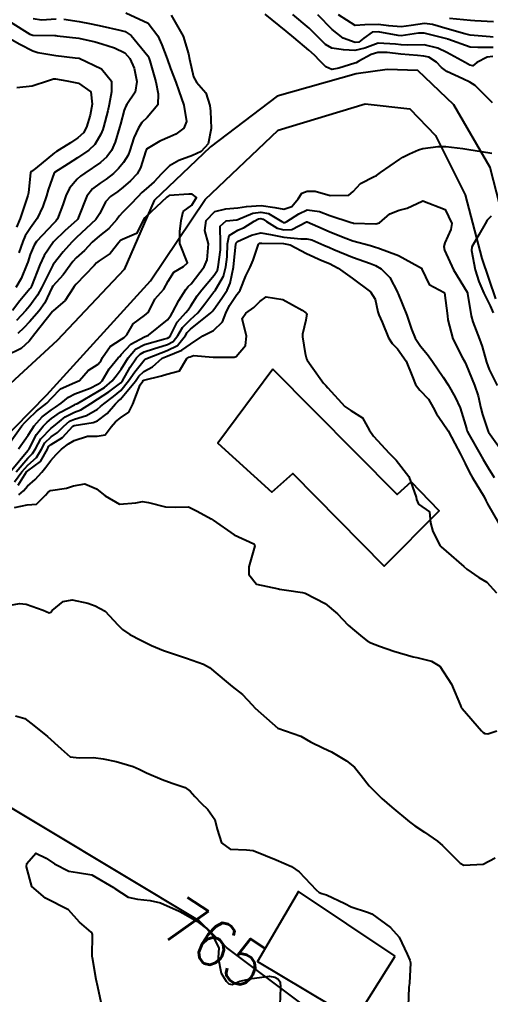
# Model space of a CAD drawing. Header units: metres. Extents: x 307586 to 320046, y 7427249 to 7434250.
# Drawn here: x 318663.3 to 318704.2, y 7430078.7 to 7430163.3 of the extents above; entities that cross this region are included whole.
import ezdxf
from ezdxf.enums import TextEntityAlignment as Align

# ---------------------------------------------------------------- set-up
doc = ezdxf.new("R2010")
doc.units = ezdxf.units.M
doc.header["$MEASUREMENT"] = 0
for name, color, linetype in [('Cotas', 45, 'Continuous'), ('Curvas de Nivel 1m', 11, 'Continuous'), ('Curvas de Nivel 5m', 15, 'Continuous'), ('Divisa', 42, 'FENCELINE2'), ('Edificações', 30, 'Continuous'), ('Hidrografia', 140, 'Continuous')]:
    doc.layers.add(name, color=color, linetype=linetype)
doc.styles.add('Style-STANDARD', font='STANDARD.shx')
doc.linetypes.add('FENCELINE2', pattern='A,0.25,-0.1,[132,ltypeshp.shx,S=0.1,R=0,X=-0.1,Y=0],-0.1,1', length=1.45)

msp = doc.modelspace()

# ---------------------------------------------------------------- linework, layer by layer
at = {"layer": 'Curvas de Nivel 1m', "flags": 128}
for points, elevation in [([(318667.128, 7430163.358), (318668.46, 7430163.155), (318669.494, 7430162.958), (318670.455, 7430162.761), (318671.993, 7430162.422), (318672.448, 7430162.286), (318672.991, 7430161.955), (318674.425, 7430160.179), (318674.503, 7430160.018), (318674.534, 7430159.938), (318674.6, 7430159.758), (318675.11, 7430157.929), (318675.329, 7430156.873), (318675.286, 7430155.926), (318674.362, 7430154.841), (318673.912, 7430154.39), (318673.631, 7430153.947), (318673.226, 7430153.064), (318672.864, 7430151.955), (318672.715, 7430151.56), (318672.313, 7430150.923), (318671.883, 7430150.388), (318671.446, 7430149.969), (318670.799, 7430149.471), (318670.29, 7430149.126), (318669.631, 7430148.641), (318669.136, 7430147.997), (318668.41, 7430146.163), (318668.334, 7430146.009), (318668.252, 7430145.92), (318667.246, 7430145.017), (318666.233, 7430144.043), (318666.218, 7430144.03), (318665.412, 7430142.845), (318665.033, 7430142.048), (318664.313, 7430140.187), (318664.257, 7430140.059), (318664.23, 7430140.011), (318664.181, 7430139.947), (318663.313, 7430138.922), (318662.662, 7430138.075)], 758), ([(318672.524, 7430163.907), (318674.459, 7430163.033), (318675.307, 7430161.927), (318675.651, 7430161.138), (318676.108, 7430159.915), (318676.411, 7430159.099), (318676.852, 7430157.905), (318677.132, 7430157.156), (318677.549, 7430155.898), (318677.784, 7430154.47), (318677.565, 7430153.898), (318676.858, 7430153.392), (318676.342, 7430153.157), (318675.476, 7430152.783), (318674.325, 7430152.066), (318674.272, 7430151.993), (318674.251, 7430151.941), (318673.803, 7430150.45), (318673.508, 7430149.948), (318672.91, 7430149.337), (318672.285, 7430148.772), (318671.826, 7430148.418), (318671.198, 7430147.971), (318670.751, 7430147.492), (318670.258, 7430146.48), (318669.923, 7430145.985), (318668.237, 7430144.404), (318668.029, 7430144.218), (318667.825, 7430144.014), (318667.077, 7430143.164), (318666.204, 7430142.073), (318666.188, 7430142.045), (318666.178, 7430142.03), (318666.165, 7430141.993), (318665.193, 7430140.045), (318664.83, 7430139.393), (318664.159, 7430138.484), (318663.97, 7430138.247), (318663.816, 7430138.063), (318663.007, 7430137.208)], 757), ([(318676.47, 7430163.73), (318677.486, 7430161.9), (318677.954, 7430160.369), (318678.063, 7430159.894), (318678.4, 7430158.357), (318678.652, 7430157.886), (318679.472, 7430156.962), (318679.811, 7430155.868), (318679.87, 7430155.37), (318679.933, 7430153.866), (318679.673, 7430152.53), (318679.071, 7430151.879), (318678.319, 7430151.544), (318677.118, 7430151.099), (318676.31, 7430150.639), (318675.586, 7430149.921), (318674.972, 7430149.25), (318674.283, 7430148.632), (318673.915, 7430148.307), (318673.555, 7430147.947), (318672.934, 7430147.285), (318672.26, 7430146.621), (318671.945, 7430146.274), (318671.73, 7430145.965), (318671.038, 7430145.179), (318670.239, 7430144.566), (318669.58, 7430143.99), (318668.927, 7430143.294), (318668.212, 7430142.636), (318667.899, 7430142.321), (318667.674, 7430142.015), (318667.056, 7430141.16), (318666.184, 7430140.17), (318666.096, 7430140.031), (318665.463, 7430138.741), (318664.982, 7430138.048), (318664.143, 7430137.086), (318663.637, 7430136.566), (318663.129, 7430136.07)], 756), ([(318664.464, 7430163.435), (318665.192, 7430163.319), (318666.463, 7430163.387)], 758), ([(318704.381, 7430156.113), (318702.887, 7430157.595), (318702.406, 7430157.889), (318701.82, 7430158.195), (318700.415, 7430158.831), (318699.961, 7430159.17), (318699.52, 7430159.634), (318698.843, 7430160.06), (318698.428, 7430160.17), (318697.876, 7430160.208), (318696.43, 7430160.331), (318695.221, 7430160.479), (318694.431, 7430160.485), (318693.846, 7430160.288), (318692.76, 7430159.717), (318692.551, 7430159.59), (318692.421, 7430159.535), (318691.037, 7430159.113), (318690.415, 7430158.994), (318689.899, 7430159.229), (318689.379, 7430159.756), (318688.909, 7430160.244), (318688.432, 7430160.69), (318687.128, 7430161.783), (318686.451, 7430162.328), (318684.619, 7430163.818)], 756), ([(318704.428, 7430160.127), (318703.933, 7430160.08), (318703.013, 7430159.594), (318702.689, 7430159.329), (318702.421, 7430159.386), (318702.022, 7430159.604), (318700.431, 7430160.464), (318699.645, 7430160.842), (318698.438, 7430161.154), (318696.982, 7430161.12), (318696.438, 7430161.129), (318695.965, 7430161.204), (318694.439, 7430161.279), (318693.289, 7430160.856), (318692.432, 7430160.642), (318691.449, 7430160.713), (318690.434, 7430160.849), (318689.867, 7430161.179), (318689.301, 7430161.757), (318688.455, 7430162.578), (318687.045, 7430163.784)], 757), ([(318704.436, 7430160.918), (318703.126, 7430160.903), (318702.436, 7430160.924), (318700.517, 7430161.619), (318700.443, 7430161.647), (318700.404, 7430161.66), (318698.451, 7430162.16), (318697.95, 7430162.155), (318696.447, 7430161.932), (318696.174, 7430161.947), (318694.451, 7430162.262), (318693.929, 7430162.227), (318693.202, 7430161.712), (318692.77, 7430161.386), (318692.439, 7430161.334), (318691.414, 7430161.73), (318690.454, 7430162.468), (318689.196, 7430163.759)], 758), ([(318704.446, 7430161.819), (318704.183, 7430161.846), (318702.449, 7430161.991), (318701.968, 7430162.086), (318700.457, 7430162.539), (318699.183, 7430162.919), (318698.463, 7430162.993), (318697.313, 7430162.809), (318696.458, 7430162.703), (318695.369, 7430162.777), (318694.461, 7430162.915), (318693.29, 7430162.882), (318692.459, 7430162.816), (318691.013, 7430163.735)], 759), ([(318662.459, 7430163.148), (318664.175, 7430162.063), (318664.442, 7430161.971), (318666.359, 7430161.948), (318666.442, 7430161.944), (318666.538, 7430161.933), (318668.44, 7430161.715), (318669.848, 7430161.399), (318670.435, 7430161.224), (318671.528, 7430160.872), (318672.428, 7430160.435), (318672.872, 7430159.956), (318673.237, 7430159.125), (318673.463, 7430157.949), (318673.318, 7430157.016), (318672.61, 7430155.958), (318672.51, 7430155.82), (318672.368, 7430155.465), (318672.056, 7430154.263), (318671.977, 7430153.964), (318671.604, 7430152.697), (318671.275, 7430151.97), (318670.868, 7430151.424), (318670.312, 7430150.932), (318668.942, 7430150), (318668.575, 7430149.73), (318668.295, 7430149.478), (318667.608, 7430148.692), (318667.291, 7430148.02), (318667.054, 7430147.233), (318666.582, 7430146.027), (318666.438, 7430145.841), (318666.249, 7430145.653), (318664.755, 7430144.052), (318664.545, 7430143.739), (318664.216, 7430142.929), (318663.988, 7430142.281), (318663.911, 7430142.063), (318663.407, 7430140.852), (318662.949, 7430140.072)], 759), ([(318663.036, 7430157.424), (318664.388, 7430157.583), (318665.79, 7430158.039), (318666.243, 7430158.184), (318666.395, 7430158.178), (318667.376, 7430158.02), (318668.391, 7430157.808), (318669.463, 7430157.073), (318669.604, 7430155.992), (318669.407, 7430155.038), (318669.107, 7430153.999), (318668.838, 7430153.51), (318668.339, 7430153.06), (318667.709, 7430152.639), (318666.732, 7430152.026), (318666.479, 7430151.871), (318666.32, 7430151.756), (318664.661, 7430150.409), (318664.304, 7430150.15), (318664.254, 7430150.11), (318664.235, 7430150.061), (318664.051, 7430148.287), (318663.996, 7430148.063), (318663.56, 7430146.767), (318663.326, 7430146.069), (318663.003, 7430145.315)], 761), ([(318663.186, 7430126.062), (318664.025, 7430127.254), (318664.338, 7430127.738), (318664.544, 7430128.045), (318665.245, 7430128.838), (318666.054, 7430129.446), (318666.416, 7430129.668), (318666.908, 7430130.022), (318667.53, 7430130.554), (318668.071, 7430130.826), (318669.405, 7430131.319), (318670.08, 7430131.66), (318670.274, 7430131.786), (318670.463, 7430131.976), (318671.076, 7430132.992), (318671.863, 7430133.963), (318671.987, 7430134.088), (318672.116, 7430134.248), (318672.944, 7430135.132), (318674.131, 7430135.78), (318674.5, 7430135.934), (318676.146, 7430137.259), (318676.415, 7430137.643), (318676.561, 7430137.906), (318677.121, 7430138.948), (318677.72, 7430139.895), (318677.929, 7430140.149), (318678.188, 7430140.399), (318679.337, 7430141.873), (318679.6, 7430142.481), (318679.697, 7430143.868), (318679.382, 7430145.01), (318679.504, 7430145.871), (318680.261, 7430146.653), (318681.208, 7430146.906), (318682.264, 7430146.982), (318683, 7430147.099), (318684.267, 7430147.183), (318685.481, 7430147.018), (318686.264, 7430146.868), (318686.949, 7430147.1), (318687.504, 7430147.778), (318687.81, 7430148.253), (318688.29, 7430148.447), (318688.96, 7430148.431), (318690.286, 7430148.06), (318691.914, 7430148.096), (318692.29, 7430148.398), (318692.914, 7430149.097), (318694.089, 7430149.702), (318694.242, 7430149.762), (318694.304, 7430149.798), (318694.658, 7430150.046), (318696.318, 7430151.215), (318696.605, 7430151.383), (318697.169, 7430151.662), (318697.95, 7430152.032), (318698.33, 7430152.147), (318699.65, 7430152.313), (318700.333, 7430152.324), (318701.801, 7430152.135), (318702.33, 7430152.042), (318704.152, 7430151.755), (318704.325, 7430151.727)], 756), ([(318662.455, 7430124.073), (318664.012, 7430125.909), (318664.077, 7430125.985), (318664.118, 7430126.049), (318664.765, 7430127.303), (318665.338, 7430128.037), (318665.691, 7430128.381), (318666.043, 7430128.678), (318666.845, 7430129.228), (318668.061, 7430129.88), (318668.149, 7430129.922), (318668.304, 7430130.006), (318670.073, 7430131.022), (318670.657, 7430131.394), (318671.329, 7430131.968), (318671.671, 7430132.382), (318672.098, 7430132.987), (318672.477, 7430133.584), (318672.708, 7430133.954), (318673.363, 7430134.705), (318674.125, 7430135.111), (318675.783, 7430135.569), (318676.131, 7430135.672), (318676.288, 7430135.751), (318676.403, 7430135.907), (318676.988, 7430137.058), (318677.726, 7430137.894), (318677.931, 7430138.118), (318678.162, 7430138.477), (318678.721, 7430139.335), (318679.129, 7430139.876), (318680.196, 7430141.139), (318680.475, 7430141.582), (318680.553, 7430141.856), (318680.754, 7430143.326), (318680.742, 7430143.855), (318680.707, 7430145.397), (318681.227, 7430145.85), (318682.162, 7430145.932), (318682.254, 7430145.962), (318683.564, 7430146.523), (318684.261, 7430146.615), (318684.93, 7430146.48), (318686.064, 7430145.793), (318686.181, 7430145.72), (318686.252, 7430145.703), (318686.336, 7430145.705), (318686.522, 7430145.787), (318687.561, 7430146.476), (318688.268, 7430146.808), (318689.35, 7430146.671), (318690.262, 7430146.329), (318692.103, 7430145.721), (318692.252, 7430145.676), (318692.31, 7430145.661), (318694.252, 7430145.595), (318694.569, 7430145.695), (318695.477, 7430146.469), (318696.27, 7430146.779), (318696.967, 7430146.968), (318698.282, 7430147.573), (318698.343, 7430147.589), (318700.271, 7430146.837), (318700.847, 7430145.614), (318700.758, 7430145.104), (318700.236, 7430143.956), (318700.169, 7430143.621), (318700.228, 7430143.301), (318701.002, 7430141.612), (318702.183, 7430139.651), (318702.211, 7430139.6), (318702.225, 7430139.557), (318702.523, 7430137.596), (318702.665, 7430137.085), (318703.253, 7430135.589), (318703.478, 7430134.938), (318703.87, 7430133.574), (318704.104, 7430132.959), (318704.792, 7430131.563)], 757), ([(318662.991, 7430124.065), (318664.005, 7430125.235), (318664.414, 7430125.641), (318664.653, 7430126.044), (318665.135, 7430126.926), (318666.031, 7430127.845), (318666.133, 7430127.928), (318666.248, 7430128.028), (318667.236, 7430128.827), (318668.051, 7430129.227), (318668.607, 7430129.45), (318669.48, 7430129.989), (318670.067, 7430130.371), (318671.044, 7430130.999), (318672.081, 7430131.784), (318672.224, 7430131.958), (318672.898, 7430133.151), (318673.447, 7430133.947), (318673.768, 7430134.292), (318674.118, 7430134.477), (318674.926, 7430134.733), (318676.125, 7430135.13), (318676.644, 7430135.388), (318677.035, 7430135.901), (318677.433, 7430136.604), (318678.147, 7430137.3), (318678.785, 7430137.881), (318679.391, 7430138.645), (318680.18, 7430139.696), (318680.251, 7430139.79), (318680.299, 7430139.859), (318680.992, 7430141.055), (318681.21, 7430141.85), (318681.325, 7430142.741), (318681.365, 7430143.849), (318681.491, 7430144.597), (318682.245, 7430145.046), (318682.81, 7430145.272), (318683.667, 7430145.826), (318684.056, 7430146.021), (318684.255, 7430146.047), (318684.446, 7430146.008), (318684.756, 7430145.812), (318685.669, 7430145.22), (318686.246, 7430145.073), (318686.932, 7430145.097), (318688.233, 7430145.77), (318688.281, 7430145.77), (318689.664, 7430145.165), (318690.245, 7430144.915), (318691.626, 7430144.339), (318692.237, 7430144.127), (318693.794, 7430143.704), (318694.231, 7430143.57), (318694.417, 7430143.51), (318696.221, 7430142.854), (318697.967, 7430141.892), (318698.204, 7430141.738), (318698.233, 7430141.65), (318698.89, 7430140.34), (318700.183, 7430139.637), (318700.199, 7430139.62), (318700.206, 7430139.597), (318700.464, 7430137.617), (318700.514, 7430137.26), (318700.928, 7430135.612), (318701.772, 7430133.948), (318701.986, 7430133.601), (318702.109, 7430133.338), (318702.814, 7430131.589), (318703.144, 7430130.654), (318703.38, 7430129.58), (318703.505, 7430129.025), (318703.997, 7430127.571), (318704.042, 7430127.492), (318705.426, 7430125.556)], 758), ([(318704.263, 7430146.274), (318703.933, 7430145.908), (318703.745, 7430145.585), (318703.185, 7430144.649), (318702.595, 7430143.596), (318702.552, 7430143.272), (318702.875, 7430141.593), (318703.208, 7430140.575), (318703.632, 7430139.586), (318704.172, 7430138.466), (318704.459, 7430137.869)], 756), ([(318662.845, 7430123.202), (318663.476, 7430124.058), (318663.999, 7430124.646), (318664.752, 7430125.296), (318665.177, 7430126.038), (318665.469, 7430126.585), (318666.024, 7430127.1), (318666.569, 7430127.483), (318667.119, 7430128.019), (318667.606, 7430128.447), (318668.042, 7430128.636), (318669.091, 7430128.951), (318670.056, 7430129.507), (318670.309, 7430129.728), (318670.596, 7430129.975), (318671.443, 7430130.592), (318672.075, 7430131.118), (318672.755, 7430131.95), (318673.29, 7430132.747), (318674.11, 7430133.751), (318674.208, 7430133.842), (318674.388, 7430133.936), (318676.12, 7430134.593), (318677, 7430135.025), (318677.69, 7430135.894), (318677.858, 7430136.17), (318678.139, 7430136.45), (318679.902, 7430137.864), (318680.025, 7430137.992), (318680.158, 7430138.17), (318680.872, 7430139.154), (318681.334, 7430139.848), (318681.591, 7430140.444), (318681.864, 7430141.843), (318681.903, 7430142.148), (318682.084, 7430143.841), (318682.115, 7430143.96), (318682.235, 7430144.048), (318683.453, 7430144.616), (318684.243, 7430144.828), (318685.099, 7430144.665), (318686.239, 7430144.448), (318687.722, 7430144.291), (318688.238, 7430144.285), (318688.684, 7430144.21), (318689.739, 7430143.747), (318690.23, 7430143.532), (318690.589, 7430143.375), (318692.218, 7430142.706), (318693.772, 7430142.142), (318694.207, 7430141.983), (318694.724, 7430141.692), (318695.454, 7430140.94), (318696.117, 7430139.671), (318696.135, 7430139.623), (318696.181, 7430139.512), (318696.93, 7430137.662), (318697.352, 7430136.451), (318697.679, 7430135.655), (318698.126, 7430134.977), (318698.729, 7430134.251), (318699.175, 7430133.634), (318700.093, 7430132.273), (318700.52, 7430131.616), (318701.142, 7430130.539), (318701.583, 7430129.605), (318702.048, 7430128.111), (318702.144, 7430127.698), (318702.175, 7430127.598), (318702.353, 7430127.281), (318703.317, 7430125.58), (318703.568, 7430125.136), (318704.001, 7430124.403), (318704.533, 7430123.565)], 759), ([(318663.205, 7430122.061), (318663.611, 7430122.413), (318663.974, 7430122.804), (318664.625, 7430123.402), (318665.212, 7430124.038), (318665.56, 7430124.472), (318666.003, 7430125.044), (318666.456, 7430125.578), (318666.932, 7430126.021), (318667.547, 7430126.486), (318668.021, 7430126.779), (318669.182, 7430127.15), (318670.025, 7430127.152), (318670.717, 7430127.282), (318671.244, 7430127.968), (318671.605, 7430128.399), (318672.045, 7430128.753), (318672.768, 7430129.234), (318673.131, 7430129.944), (318673.75, 7430131.605), (318673.986, 7430131.931), (318674.027, 7430131.988), (318674.084, 7430132.03), (318675.607, 7430132.401), (318676.092, 7430132.537), (318677.172, 7430132.825), (318677.807, 7430133.893), (318677.999, 7430134.006), (318678.115, 7430134.06), (318678.402, 7430134.172), (318680.114, 7430134.005), (318681.931, 7430134.025), (318682.115, 7430134.081), (318682.931, 7430135.025), (318683.002, 7430135.831), (318682.618, 7430137.365), (318682.949, 7430137.832), (318683.652, 7430138.334), (318684.168, 7430138.854), (318684.72, 7430139.266), (318686.171, 7430139.012), (318687.844, 7430138.086), (318688.154, 7430137.853), (318688.203, 7430137.819), (318688.238, 7430137.769), (318688.148, 7430137.242), (318687.885, 7430136.023), (318687.882, 7430135.773), (318688.118, 7430134.325), (318688.222, 7430133.877), (318688.273, 7430133.768), (318688.617, 7430133.251), (318689.696, 7430131.746), (318689.889, 7430131.551), (318690.079, 7430131.356), (318691.555, 7430129.725), (318692.06, 7430129.39), (318693.086, 7430128.737), (318693.668, 7430127.696), (318694.035, 7430127.145), (318695.414, 7430125.676), (318696.007, 7430125.079), (318697.109, 7430123.659), (318697.747, 7430121.871), (318697.787, 7430121.652), (318697.959, 7430121.239), (318698.905, 7430120.588), (318699.001, 7430119.634), (318699.192, 7430118.888), (318699.848, 7430117.621), (318699.922, 7430117.544), (318700.369, 7430117.163), (318701.897, 7430115.85), (318702.149, 7430115.596), (318703.185, 7430114.88), (318703.882, 7430114.482), (318704.744, 7430113.561)], 761), ([(318662.837, 7430120.952), (318663.954, 7430121.186), (318664.739, 7430121.258), (318665.521, 7430122.034), (318665.731, 7430122.268), (318665.969, 7430122.442), (318667.356, 7430122.633), (318667.975, 7430122.829), (318668.959, 7430123.014), (318669.972, 7430122.572), (318670.732, 7430121.972), (318671.956, 7430121.264), (318673.386, 7430121.367), (318673.958, 7430121.481), (318674.474, 7430121.409), (318675.954, 7430121.006), (318676.859, 7430120.996), (318677.954, 7430121.027), (318678.723, 7430120.651), (318679.944, 7430119.966), (318680.107, 7430119.858), (318681.924, 7430118.597), (318683.635, 7430117.814), (318683.717, 7430117.619), (318683.198, 7430115.82), (318683.205, 7430115.139), (318683.878, 7430114.308), (318685.779, 7430113.886), (318685.874, 7430113.877), (318686.486, 7430113.784), (318687.87, 7430113.593), (318688.117, 7430113.519), (318689.856, 7430112.625), (318690.925, 7430111.729), (318691.833, 7430110.753), (318692.396, 7430110.279), (318693.092, 7430109.701), (318693.506, 7430109.381), (318693.818, 7430109.214), (318694.578, 7430108.92), (318695.811, 7430108.485), (318697.479, 7430107.981), (318697.806, 7430107.924), (318698.048, 7430107.889), (318699.099, 7430107.631), (318699.796, 7430107.172), (318700.814, 7430105.61), (318701.592, 7430103.765), (318701.675, 7430103.601), (318701.751, 7430103.497), (318703.437, 7430101.574), (318703.577, 7430101.428), (318703.721, 7430101.344), (318703.983, 7430101.304), (318704.753, 7430101.56)], 762), ([(318661.847, 7430112.352), (318663.278, 7430112.632), (318663.851, 7430112.578), (318665.326, 7430112.035), (318665.841, 7430111.824), (318665.989, 7430111.881), (318666.108, 7430112.027), (318667.063, 7430112.81), (318667.857, 7430112.954), (318669.2, 7430112.642), (318669.849, 7430112.409), (318670.73, 7430111.971), (318671.831, 7430110.76), (318672.227, 7430110.354), (318672.868, 7430109.944), (318673.815, 7430109.432), (318674.745, 7430108.985), (318675.802, 7430108.534), (318677.793, 7430107.89), (318679.27, 7430107.35), (318679.785, 7430107.054), (318681.236, 7430105.845), (318681.769, 7430105.412), (318682.654, 7430104.719), (318683.488, 7430103.814), (318683.749, 7430103.532), (318685.723, 7430101.79), (318687.716, 7430101.117), (318688.578, 7430100.623), (318689.706, 7430100.064), (318690.388, 7430099.733), (318691.695, 7430098.959), (318692.385, 7430098.405), (318692.965, 7430097.701), (318693.669, 7430096.785), (318694.776, 7430095.679), (318695.646, 7430094.941), (318697.183, 7430093.655), (318697.628, 7430093.331), (318698.484, 7430092.773), (318699.608, 7430091.977), (318700.028, 7430091.616), (318701.588, 7430090.088), (318701.904, 7430089.913), (318703.587, 7430089.998), (318704.616, 7430090.536)], 763), ([(318662.932, 7430102.865), (318663.732, 7430102.643), (318664.528, 7430102.042), (318665.713, 7430101.08), (318666.886, 7430100.018), (318667.692, 7430099.301), (318668.466, 7430099.223), (318669.692, 7430099.244), (318670.534, 7430099.128), (318671.687, 7430098.896), (318673.159, 7430098.46), (318673.677, 7430098.232), (318674.314, 7430097.924), (318675.667, 7430097.338), (318676.545, 7430097.02), (318677.66, 7430096.638), (318678.113, 7430096.339), (318678.509, 7430095.877), (318679.061, 7430095.283), (318679.642, 7430094.741), (318680.266, 7430093.854), (318680.441, 7430093.031), (318680.844, 7430091.848), (318681.597, 7430091.286), (318683.002, 7430091.224), (318683.597, 7430091.189), (318684.644, 7430090.748), (318685.589, 7430090.353), (318686.902, 7430089.777), (318687.576, 7430089.326), (318689.055, 7430087.747), (318689.325, 7430087.518), (318689.55, 7430087.433), (318689.97, 7430087.314), (318691.541, 7430086.576), (318692.114, 7430086.284), (318693.535, 7430085.834), (318693.902, 7430085.686), (318695.521, 7430084.476), (318696.27, 7430083.662), (318696.977, 7430082.161), (318697.211, 7430081.644), (318697.254, 7430081.417), (318697.16, 7430079.645), (318697.122, 7430079.308), (318697.053, 7430077.646)], 764)]:
    msp.add_lwpolyline(points, dxfattribs=dict(at, elevation=elevation))
at = {"layer": 'Curvas de Nivel 5m', "flags": 128}
for points, elevation in [([(318704.466, 7430163.134), (318702.839, 7430163.224), (318702.468, 7430163.251), (318700.651, 7430163.437)], 760), ([(318662.439, 7430161.701), (318663.317, 7430161.188), (318664.429, 7430160.629), (318664.862, 7430160.488), (318666.425, 7430160.211), (318668.126, 7430160.013), (318668.423, 7430159.986), (318668.452, 7430159.98), (318670.409, 7430159.059), (318671.273, 7430157.971), (318671.284, 7430157.071), (318671.057, 7430155.973), (318670.941, 7430155.4), (318670.589, 7430153.978), (318670.53, 7430153.798), (318670.344, 7430153.384), (318669.82, 7430152.498), (318669.303, 7430151.995), (318668.316, 7430151.325), (318667.515, 7430150.814), (318666.303, 7430150.06), (318666.277, 7430150.03), (318665.77, 7430148.548), (318665.626, 7430148.04), (318665.314, 7430147.095), (318664.812, 7430146.052), (318664.245, 7430145.259), (318663.758, 7430144.544), (318663.551, 7430144.067), (318663.203, 7430143.085)], 760), ([(318662.161, 7430126.225), (318663.467, 7430128.058), (318663.735, 7430128.357), (318664.042, 7430128.647), (318664.763, 7430129.333), (318665.643, 7430130.034), (318666.067, 7430130.454), (318666.837, 7430131.26), (318668.081, 7430131.808), (318668.479, 7430132.004), (318669.234, 7430132.854), (318670.104, 7430133.403), (318670.367, 7430133.719), (318670.498, 7430133.976), (318671.144, 7430134.949), (318672.129, 7430135.572), (318672.366, 7430135.722), (318672.591, 7430135.955), (318673.168, 7430136.924), (318674.15, 7430137.622), (318674.491, 7430137.935), (318675.05, 7430139.047), (318675.82, 7430139.915), (318676.19, 7430140.619), (318676.703, 7430141.4), (318677.521, 7430141.897), (318677.886, 7430142.215), (318677.208, 7430143.9), (318677.203, 7430144.94), (318677.326, 7430145.899), (318677.498, 7430146.66), (318678.266, 7430147.227), (318678.664, 7430147.884), (318678.277, 7430148.175), (318677.993, 7430148.177), (318676.275, 7430148.051), (318676.184, 7430148.002), (318676.093, 7430147.913), (318674.256, 7430146.212), (318674.119, 7430146.076), (318674.042, 7430145.942), (318673.436, 7430144.753), (318672.236, 7430144.234), (318672.058, 7430144.139), (318671.894, 7430143.963), (318671.169, 7430143.02), (318670.209, 7430142.393), (318669.978, 7430142.211), (318669.759, 7430141.987), (318668.186, 7430140.351), (318668.032, 7430140.164), (318667.936, 7430140.012), (318667.236, 7430138.95), (318666.206, 7430138.029), (318666.175, 7430138.008), (318666.152, 7430137.981), (318664.617, 7430136.053), (318664.126, 7430135.412), (318663.426, 7430134.761), (318662.113, 7430134.136)], 755), ([(318663.15, 7430122.888), (318663.894, 7430124.051), (318663.994, 7430124.16), (318665.087, 7430124.954), (318665.695, 7430126.033), (318665.802, 7430126.245), (318666.017, 7430126.425), (318667.005, 7430127.038), (318667.919, 7430128.011), (318667.977, 7430128.067), (318668.034, 7430128.088), (318669.676, 7430128.348), (318670.04, 7430128.48), (318670.898, 7430129.123), (318671.605, 7430129.965), (318671.845, 7430130.183), (318672.067, 7430130.381), (318673.35, 7430131.941), (318673.659, 7430132.367), (318674.095, 7430132.772), (318674.843, 7430133.187), (318675.678, 7430133.917), (318676.115, 7430134.117), (318677.397, 7430134.62), (318678.125, 7430135.136), (318679.206, 7430135.874), (318680.138, 7430136.336), (318680.914, 7430137.083), (318681.215, 7430137.849), (318681.515, 7430138.494), (318682.177, 7430139.457), (318682.351, 7430139.668), (318682.453, 7430139.837), (318682.938, 7430141.09), (318683.324, 7430141.829), (318683.594, 7430142.445), (318684.05, 7430143.822), (318684.149, 7430143.906), (318684.234, 7430143.927), (318684.343, 7430143.927), (318686.234, 7430143.898), (318686.804, 7430143.784), (318688.222, 7430143.013), (318689.55, 7430142.413), (318690.209, 7430142.144), (318690.979, 7430141.732), (318692.195, 7430140.88), (318693.777, 7430139.704), (318694.176, 7430139.049), (318694.417, 7430137.947), (318694.499, 7430137.695), (318694.786, 7430137.058), (318695.36, 7430135.682), (318695.661, 7430135.209), (318696.124, 7430134.734), (318696.871, 7430133.662), (318697.437, 7430132.312), (318697.704, 7430131.654), (318698.078, 7430131.163), (318698.81, 7430130.378), (318699.239, 7430129.632), (318699.512, 7430129.083), (318700.05, 7430128.352), (318700.522, 7430127.615), (318701.119, 7430126.516), (318701.599, 7430125.604), (318702.005, 7430124.788), (318702.392, 7430123.989), (318702.617, 7430123.591), (318703.649, 7430121.893), (318703.808, 7430121.572), (318703.858, 7430121.468), (318703.96, 7430121.294), (318704.925, 7430119.56)], 760), ([(318670.383, 7430077.97), (318670.087, 7430079.34), (318669.951, 7430079.975), (318669.615, 7430081.846), (318669.602, 7430081.979), (318669.62, 7430083.87), (318669.589, 7430083.979), (318669.514, 7430084.08), (318668.479, 7430084.952), (318667.533, 7430086.01), (318665.543, 7430087.039), (318664.358, 7430088.042), (318663.876, 7430089.749), (318663.925, 7430090.047), (318664.697, 7430090.934), (318665.588, 7430090.514), (318666.317, 7430090.023), (318667.573, 7430089.378), (318668.31, 7430089.261), (318669.569, 7430089.056), (318671.445, 7430087.961), (318671.552, 7430087.875), (318672.721, 7430087.118), (318673.543, 7430086.937), (318674.625, 7430086.836), (318675.54, 7430086.644), (318677.142, 7430085.894), (318677.531, 7430085.694), (318678.698, 7430085.046), (318679.518, 7430084.4), (318680.018, 7430083.855), (318680.614, 7430082.731), (318680.533, 7430081.849), (318680.806, 7430080.51), (318681.251, 7430079.842), (318681.459, 7430079.592), (318681.75, 7430079.544), (318682.439, 7430079.825), (318683.465, 7430080.061), (318685.007, 7430080.255), (318685.467, 7430080.177), (318685.717, 7430080.039), (318685.939, 7430079.783), (318685.955, 7430079.283), (318685.894, 7430077.783)], 765)]:
    msp.add_lwpolyline(points, dxfattribs=dict(at, elevation=elevation))
at = {"layer": 'Divisa'}
msp.add_lwpolyline([(318768.309, 7430018.261), (318753.949, 7430030.133), (318707.087, 7430067.912), (318704.792, 7430065.066), (318694.183, 7430073.072), (318681.269, 7430082.755), (318678.891, 7430085.056), (318658.615, 7430097.234), (318648.513, 7430087.155), (318642.654, 7430083.288), (318631.937, 7430085.848), (318624.746, 7430087.978), (318574.054, 7430118.937), (318546.884, 7430135.706)], dxfattribs=at)
at = {"layer": 'Edificações'}
for points in [[(318685.297, 7430132.97), (318680.512, 7430126.561), (318685.195, 7430122.287), (318687.027, 7430123.915), (318694.967, 7430115.877), (318699.752, 7430120.659), (318697.308, 7430123.203), (318696.087, 7430122.084)], [(318695.926, 7430081.985), (318687.533, 7430087.627), (318683.967, 7430081.539), (318692.446, 7430076.483)]]:
    msp.add_lwpolyline(points, close=True, dxfattribs=at)
at = {"layer": 'Hidrografia'}
for points in [[(318705.564, 7430145.088), (318704.197, 7430150.476), (318701.036, 7430155.917), (318697.904, 7430158.912), (318695.226, 7430158.992), (318692.549, 7430158.618), (318685.656, 7430156.691), (318679.869, 7430152.274), (318674.99, 7430147.614), (318672.366, 7430141.64), (318666.553, 7430135.475), (318662.48, 7430131.721)], [(318564.984, 7430094.344), (318606.519, 7430113.41), (318621.907, 7430119.092), (318626.425, 7430118.36), (318630.994, 7430115.659), (318636.963, 7430113.33), (318642.472, 7430113.257), (318646.016, 7430114.654), (318658.556, 7430123.541), (318665.646, 7430130.739), (318674.675, 7430140.651), (318679.426, 7430147.7), (318685.754, 7430153.728), (318693.329, 7430156.003), (318697.196, 7430155.593), (318699.423, 7430153.253), (318702.001, 7430148.103), (318703.471, 7430142.587), (318704.643, 7430139.075)]]:
    msp.add_lwpolyline(points, dxfattribs=at)

# ---------------------------------------------------------------- texts
at = {"layer": 'Cotas', "style": 'Style-STANDARD'}
msp.add_text('765', height=4, rotation=326.6762, dxfattribs=at).set_placement((318680.302, 7430083.116, 765), align=Align.MIDDLE_CENTER)

doc.saveas('drawing.dxf')
